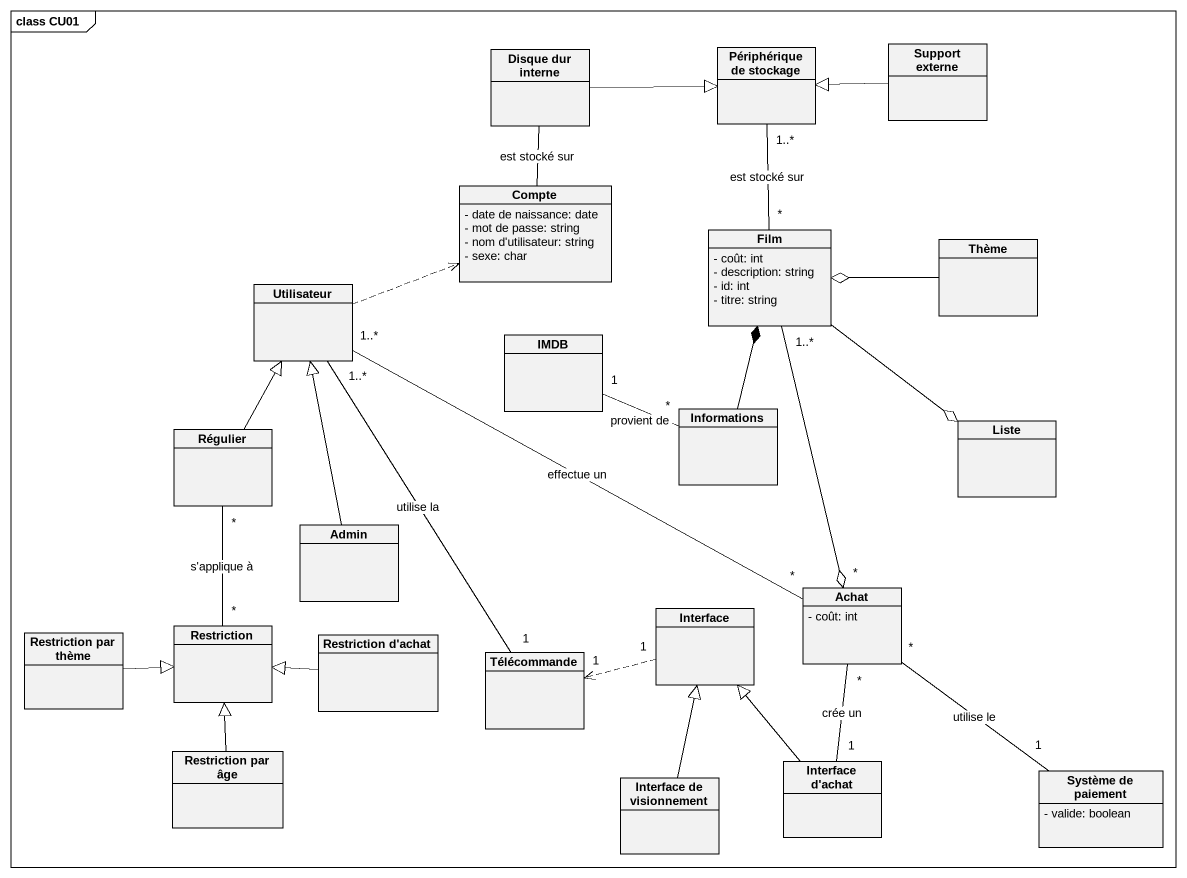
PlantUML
@startuml
mainframe class CU01
hide circle
hide empty members
skinparam classAttributeIconSize 0
class "Disque dur interne" as Disque_dur_interne
class "Périphérique de stockage" as Périphérique_de_stockage
class "Support externe" as Support_externe
class Compte {
  - date de naissance: date
  - mot de passe: string
  - nom d'utilisateur: string
  - sexe: char
}
class Film {
  - coût: int
  - description: string
  - id: int
  - titre: string
}
class Thème
class Utilisateur
class IMDB
class Informations
class Liste
class Régulier
class Admin
class "Interface" as Interface_
class Achat {
  - coût: int
}
class "Restriction par thème" as Restriction_par_thème
class Restriction
class "Restriction d'achat" as Restriction_d_achat
class Télécommande
class "Restriction par âge" as Restriction_par_âge
class "Interface d'achat" as Interface_d_achat
class "Système de paiement" as Système_de_paiement {
  - valide: boolean
}
class "Interface de visionnement" as Interface_de_visionnement
Disque_dur_interne -right-|> Périphérique_de_stockage
Support_externe -left-|> Périphérique_de_stockage
Compte -up- Disque_dur_interne : est stocké sur
Film "*" -up- "1..*" Périphérique_de_stockage : est stocké sur
Film --o Liste
Film "1..*" --o "*" Achat
Thème -left-o Film
Utilisateur .right.> Compte
Utilisateur "1..*" -right- "*" Achat : effectue un
Utilisateur "1..*" -- "1" Télécommande : utilise la
Informations -up-* Film
Informations "*" -left- "1" IMDB : provient de
Régulier -up-|> Utilisateur
Admin -up-|> Utilisateur
Interface_ "1" .left.> "1" Télécommande
Achat "*" -- "1" Système_de_paiement : utilise le
Restriction_par_thème -right-|> Restriction
Restriction "*" -up- "*" Régulier : s'applique à
Restriction_d_achat -left-|> Restriction
Restriction_par_âge -up-|> Restriction
Interface_d_achat -up-|> Interface_
Interface_d_achat "1" -up- "*" Achat : crée un
Interface_de_visionnement -up-|> Interface_
@enduml
